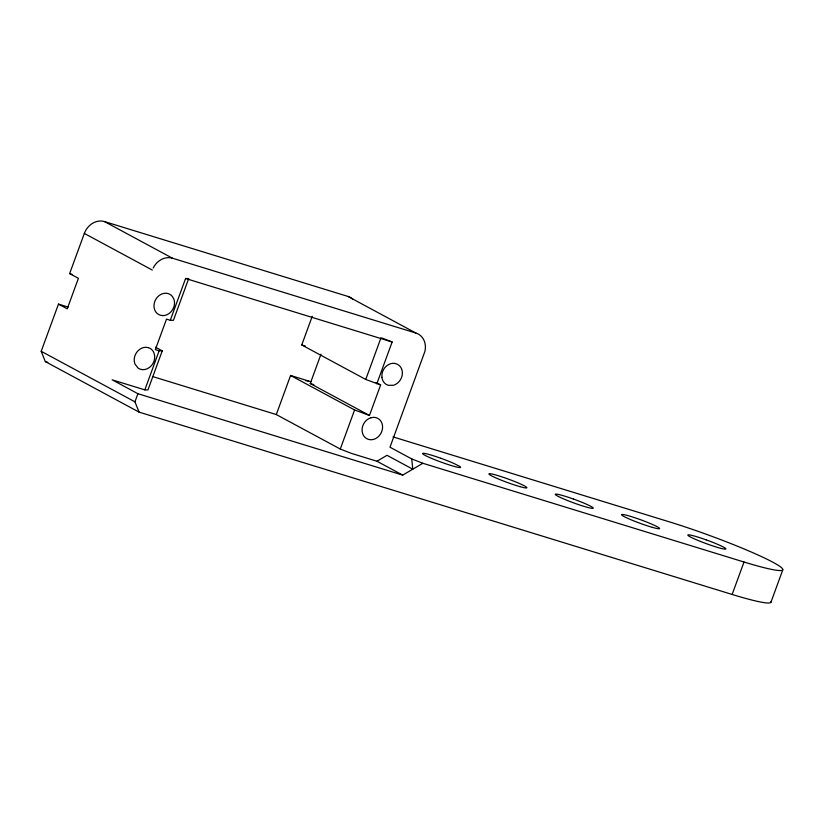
<?xml version="1.0" encoding="UTF-8"?>
<svg xmlns="http://www.w3.org/2000/svg" width="824" height="824" viewBox="0 0 824 824"><rect width="100%" height="100%" fill="white"/><g stroke="black" fill="none" stroke-linecap="round" stroke-linejoin="round"><path stroke-width="1.24" d="M381.924 377.186L381.924 374.446A11.557 9.857 -61.7 0 1 390.792 363.642C395.046 362.375 399.887 364.579 401.525 368.74M770.924 601.685A80.917 7.055 20.1 0 1 732.134 594.454L139.071 412.113L45.341 361.602L41.2 351.302L58.473 304.108L68.114 307.074M58.473 304.108L67.238 308.825L78.404 278.316L69.638 273.599L84.336 233.429A17.335 14.791 -61.7 0 1 104.483 221.574L347.975 296.434L415.945 333.071A17.335 14.791 -61.7 0 1 424.875 351.508L389.989 447.205L411.763 458.937L422.856 463.273L744.01 562.009A80.917 7.055 20.1 0 0 773.149 562.37A80.917 7.055 20.1 0 0 669.654 521.942L393.038 436.895M139.071 412.113L134.94 401.824L137.907 393.707L112.146 379.823L144.828 389.876L147.96 389.917L162.256 350.828L155.52 347.203M144.828 389.876L159.135 350.787L162.256 350.828M159.135 350.787L155.345 349.623L166.51 319.115L170.3 320.279L185.596 278.491L187.676 278.512M188.717 278.522L173.421 320.32L170.3 320.279M422.856 463.273L402.709 475.118L376.949 461.244L351.374 453.375L340.281 449.049L276.287 414.554L290.584 375.476L311.091 381.78M290.584 375.476L354.588 409.961L369.461 415.461L380.626 384.942L365.753 379.452L301.749 344.957L312.244 316.303M369.461 415.461L310.246 383.541L320.979 354.207M340.281 449.049L354.588 409.961M365.753 379.452L381.038 337.655M376.836 383.778L392.131 341.991L382.151 338.087M732.134 594.454L744.01 562.009M770.924 602.272L782.8 569.827M376.949 461.244L387.023 455.312L412.783 469.196L411.763 458.937M104.483 221.574L172.463 258.211L415.945 333.071M185.596 278.491L392.131 341.991M69.638 273.599L72.049 274.341M301.749 344.957L305.374 346.07M310.246 383.541L313.862 384.654M152.564 376.517L276.287 414.554M45.341 361.602L47.792 362.354M137.907 393.707L402.709 475.118M376.156 382.542L380.626 384.942M84.336 233.429L152.316 270.066M41.2 351.302L134.94 401.824M153.213 267.985A17.335 14.791 -61.7 0 1 172.463 258.211M347.975 296.434A17.335 14.791 -61.7 0 1 352.96 299.339M401.607 368.874A11.557 9.857 -61.7 0 1 393.419 385.292L388.145 385.282L385.828 384.159A11.557 9.857 -61.7 0 1 381.924 377.351M305.704 380.698A11.557 9.857 -61.7 0 1 308.289 381.09M371.006 417.716L368.41 418.829A11.557 9.857 -61.7 0 0 362.138 431.426L362.817 434.124A11.557 9.857 -61.7 0 0 380.451 434.145A11.557 9.857 -61.7 0 0 373.684 417.335L371.006 417.716M162.884 315.613L160.289 315.221A11.557 9.857 -61.7 0 1 156.127 298.793A11.557 9.857 -61.7 0 1 172.412 296.506L173.751 298.824A11.557 9.857 -61.7 0 1 162.884 315.613M148.423 347.666L145.838 347.285A11.557 9.857 -61.7 0 0 134.281 361.365L134.961 364.064L138.185 368.173A11.557 9.857 -61.7 0 0 149.566 367.38A11.557 9.857 -61.7 0 0 154.644 355.597L153.964 352.899A11.557 9.857 -61.7 0 0 148.423 347.666M519.697 486.562L517.215 485.83A20.229 1.761 20.1 0 1 492.999 476.571L491.341 475.726A20.229 1.761 20.1 0 1 501.332 476.674L504.206 477.632A20.229 1.761 20.1 0 1 525.176 486.294A20.229 1.761 20.1 0 1 519.697 486.562M652.33 527.35L649.848 526.608A20.229 1.761 20.1 0 1 625.632 517.348L623.974 516.504A20.229 1.761 20.1 0 1 633.975 517.451L636.839 518.409A20.229 1.761 20.1 0 1 657.82 527.072A20.229 1.761 20.1 0 1 652.33 527.35M706.127 539.844L703.16 538.803A20.229 1.761 20.1 0 0 690.296 536.898L691.954 537.742A20.229 1.761 20.1 0 0 704.654 543.047L707.631 544.139A20.229 1.761 20.1 0 0 724.708 547.806L723.451 547.084A20.229 1.761 20.1 0 0 706.127 539.844M573.483 499.066L570.527 498.026A20.229 1.761 20.1 0 0 557.663 496.11L559.321 496.954A20.229 1.761 20.1 0 0 572.011 502.269L574.987 503.361A20.229 1.761 20.1 0 0 592.065 507.028L590.818 506.307A20.229 1.761 20.1 0 0 573.483 499.066M440.85 458.278L437.884 457.238A20.229 1.761 20.1 0 0 425.019 455.332L426.678 456.177A20.229 1.761 20.1 0 0 439.377 461.481L445.321 463.613A20.229 1.761 20.1 0 0 459.432 466.25L454.498 463.727A20.229 1.761 20.1 0 0 440.85 458.278"/></g></svg>
